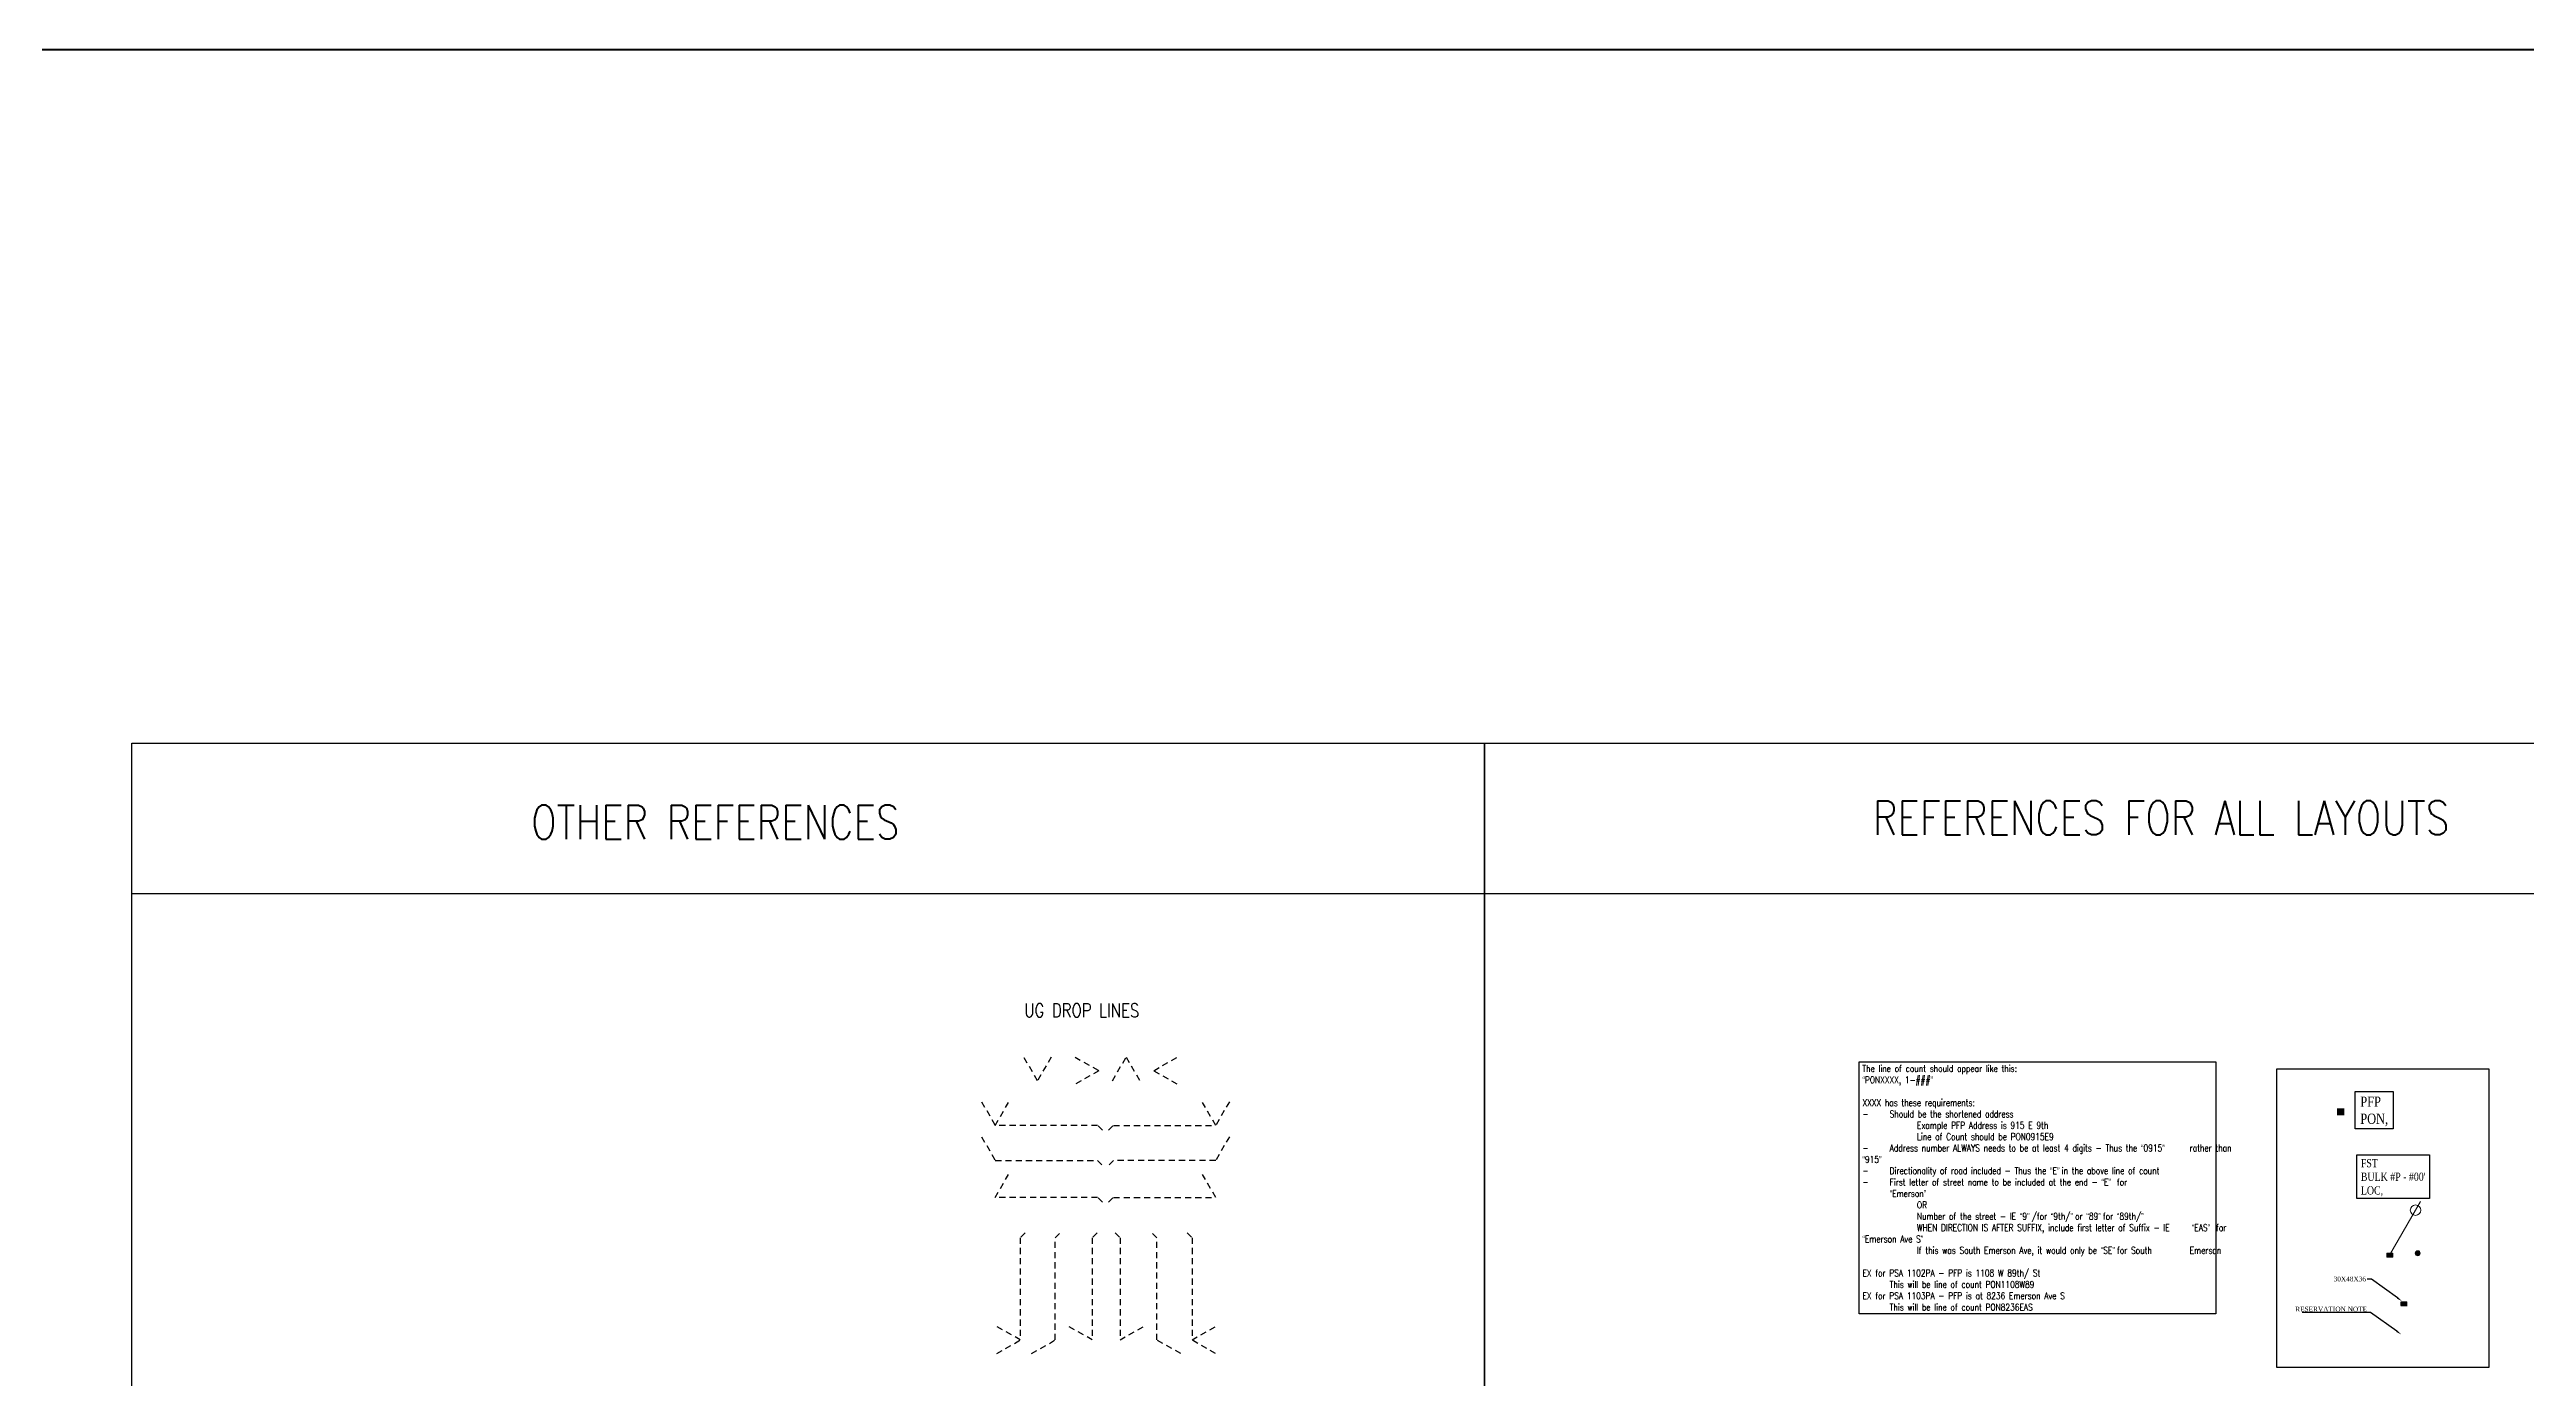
# Model space of a CAD drawing. Header units: feet. Extents: x 865220 to 2821149, y -2240498 to 944432.
# Drawn here: x 2811171 to 2812987, y 930722 to 931696 of the extents above; entities that cross this region are included whole.
import ezdxf
from ezdxf import colors
from ezdxf.entities.mleader import LeaderData, LeaderLine
from ezdxf.enums import TextEntityAlignment as Align
from ezdxf.math import Vec2, Vec3

# ---------------------------------------------------------------- set-up
doc = ezdxf.new("R2010")
doc.units = ezdxf.units.FT
doc.header["$LTSCALE"] = 0.015
doc.header["$MEASUREMENT"] = 0
doc.set_wipeout_variables(frame=1)
doc.linetypes.add('DASHED', pattern=[5, 3, -2])
for name, color, linetype in [('DETAIL', 7, 'Continuous'), ('DROP BURIED', 7, 'DASHED'), ('PROP_TEL', 6, 'Continuous'), ('TELEPHONE STRUCT-PROP', 6, 'Continuous'), ('TERMINALS', 7, 'Continuous')]:
    doc.layers.add(name, color=color, linetype=linetype)
doc.layers.add('RUNNING LINE (UNDERGROUND)', color=10, linetype='Continuous', lineweight=40)
doc.layers.add('WORK BOUNDARY', color=110, linetype='Continuous', lineweight=40)
doc.layers.add('TEMPLATE REFERENCE', color=2, linetype='Continuous', plot=False)
doc.styles.add('Dimensions 100', font='arial.ttf')
doc.styles.add('RS332', font='romans.shx', dxfattribs={"width": 0.8})
doc.styles.add('SIMPLEX', font='times.ttf', dxfattribs={"width": 0.8})
doc.styles.get("Standard").update_dxf_attribs({"font": 'times.ttf'})
doc.styles.add('Utilities', font='arial.ttf', dxfattribs={"height": 2.5})

# ---------------------------------------------------------------- blocks, each defined once
blk = doc.blocks.new('TERMINAL')
at = {"lineweight": 5, "ltscale": 0.5, "flags": 128}
blk.add_lwpolyline([(-0.1, -0.6), (-0.1, 44.8)], dxfattribs=at)
at = {"lineweight": 5, "ltscale": 0.5}
blk.add_circle((-0.1, 37.6), 3.83, dxfattribs=at)
blk = doc.blocks.new('PFP')
at = {"color": 6}
blk.add_wipeout([(-0.121, 0.121), (0.121, 0.121), (0.121, -0.121), (-0.121, -0.121)], dxfattribs=at)
at = {"ltscale": 40, "true_color": 0xffffff}
h = blk.add_hatch(color=7, dxfattribs=at)
h.dxf.hatch_style = 1
h.paths.add_polyline_path([(-0.121, -0.121), (0.121, -0.121), (0.121, 0.121), (-0.121, 0.121)])
at = {"layer": 'RUNNING LINE (UNDERGROUND)', "color": 6, "lineweight": 0, "const_width": 0.0181, "flags": 128}
blk.add_lwpolyline([(-0.121, 0.121), (0.121, 0.121), (0.121, -0.121), (-0.121, -0.121)], close=True, dxfattribs=at)
at = {"layer": 'RUNNING LINE (UNDERGROUND)', "color": 18, "lineweight": 0, "true_color": 0x000000, "const_width": 0.0181, "flags": 128}
for points in [[(-0.084, -0.084), (0.084, 0.084)], [(-0.084, 0.084), (0.084, -0.084)]]:
    blk.add_lwpolyline(points, dxfattribs=at)
blk = doc.blocks.new('NEW HH')
at = {"ltscale": 40, "true_color": 0xffffff}
h = blk.add_hatch(color=7, dxfattribs=at)
h.dxf.hatch_style = 1
h.paths.add_polyline_path([(-0.061, -0.031, 0.414214), (-0.046, -0.046), (0.046, -0.046, 0.414214), (0.061, -0.031), (0.061, 0.031, 0.414214), (0.046, 0.046), (-0.046, 0.046, 0.414214), (-0.061, 0.031)])
at = {"layer": 'RUNNING LINE (UNDERGROUND)', "color": 6, "lineweight": 0, "const_width": 0.005, "flags": 128}
blk.add_lwpolyline([(-0.061, 0.031), (-0.061, -0.031, 0.414214), (-0.046, -0.046), (0.046, -0.046, 0.414214), (0.061, -0.031), (0.061, 0.031, 0.414214), (0.046, 0.046), (-0.046, 0.046, 0.414214)], format="xyb", close=True, dxfattribs=at)
at = {"layer": 'TELEPHONE STRUCT-PROP', "color": 18, "true_color": 0x000000, "style": 'Utilities'}
blk.add_text('HH', height=0.05, dxfattribs=at).set_placement((0, 0), align=Align.MIDDLE_CENTER)
blk = doc.blocks.new('Proposed FlowerPot')
at = {"lineweight": 5, "ltscale": 100, "true_color": 0xffffff}
h = blk.add_hatch(color=7, dxfattribs=at)
h.dxf.hatch_style = 1
h.paths.add_polyline_path([(-0.06, 0, 0.414214), (0, -0.06, 0.414214), (0.06, 0, 0.414214), (0, 0.06, 0.414214)])
at = {"lineweight": 5, "ltscale": 100}
blk.add_circle((0, 0), 0.0604, dxfattribs=at)
at = {"layer": 'RUNNING LINE (UNDERGROUND)', "color": 6, "lineweight": 5, "const_width": 0.00907, "flags": 128}
blk.add_lwpolyline([(-0.06, 0, -0.414214), (0, 0.06, -0.414214), (0.06, 0, -0.414214), (0, -0.06, -0.414214), (-0.06, 0)], format="xyb", dxfattribs=at)
at = {"color": 18, "linetype": 'ByBlock', "lineweight": 5, "ltscale": 100, "true_color": 0x000000, "style": 'Dimensions 100'}
blk.add_text('F', height=0.0744, dxfattribs=at).set_placement((-0.029, -0.037))

msp = doc.modelspace()

# ---------------------------------------------------------------- linework, layer by layer
at = {"layer": 'DROP BURIED', "ltscale": 100}
for points in [[(2811905.5, 930957.4), (2811895.5, 930940), (2811885.5, 930957.4)], [(2811923, 930957.4), (2811940.4, 930947.4), (2811923, 930937.4)], [(2811950.5, 930940), (2811960.5, 930957.4), (2811970.5, 930940)], [(2811998, 930937.4), (2811980.7, 930947.4), (2811998, 930957.4)], [(2811854.5, 930924.6), (2811864.5, 930907.3), (2811874.5, 930924.6)], [(2812036.2, 930924.6), (2812026.2, 930907.3), (2812016.2, 930924.6)], [(2811854.5, 930899), (2811864.5, 930881.6), (2811939.5, 930881.6), (2811943.1, 930878.1)], [(2811943.1, 930903.7), (2811939.5, 930907.3), (2811864.5, 930907.3)], [(2811947.6, 930903.7), (2811951.2, 930907.3), (2812026.2, 930907.3)], [(2812036.2, 930899), (2812026.2, 930881.6), (2811951.2, 930881.6), (2811947.6, 930878.1)], [(2811943.1, 930850.9), (2811939.5, 930854.5), (2811864.5, 930854.5), (2811874.5, 930871.8)], [(2811947.6, 930850.9), (2811951.2, 930854.5), (2812026.2, 930854.5), (2812016.2, 930871.8)], [(2811886.4, 930828.4), (2811882.9, 930824.9), (2811882.9, 930749.9)], [(2811891.2, 930739.9), (2811908.5, 930749.9), (2811908.5, 930824.9), (2811912.1, 930828.4)], [(2811939.2, 930828.4), (2811935.7, 930824.9), (2811935.7, 930749.9), (2811918.4, 930759.9)], [(2811952.4, 930828.4), (2811956, 930824.9), (2811956, 930749.9), (2811973.3, 930759.9)], [(2812000.5, 930739.9), (2811983.1, 930749.9), (2811983.1, 930824.9), (2811979.6, 930828.4)], [(2812005.2, 930828.4), (2812008.8, 930824.9), (2812008.8, 930749.9)], [(2811865.6, 930739.9), (2811882.9, 930749.9), (2811865.6, 930759.9)], [(2812026.1, 930739.9), (2812008.8, 930749.9), (2812026.1, 930759.9)]]:
    msp.add_lwpolyline(points, dxfattribs=at)
at = {"layer": 'TEMPLATE REFERENCE'}
msp.add_line((2811231.3, 931077.3), (2814206.9, 931077.3), dxfattribs=at)
for points in [[(2811231.3, 931187.5), (2812223.2, 931187.5), (2812223.2, 930248.8), (2811231.3, 930248.8)], [(2812223.2, 931187.5), (2813215.1, 931187.5), (2813215.1, 930248.8), (2812223.2, 930248.8)]]:
    msp.add_lwpolyline(points, close=True, dxfattribs=at)
at = {"layer": 'WORK BOUNDARY', "lineweight": 50}
msp.add_lwpolyline([(2808947.1, 931696.3), (2821148.9, 931696.3), (2821148.9, 927795.7), (2808947.1, 927795.7)], close=True, dxfattribs=at)

# ---------------------------------------------------------------- block references
for name, p, xscale, yscale, zscale in [('NEW HH', (2812887.2, 930812.1), 40, 40, 40), ('Proposed FlowerPot', (2812907.6, 930813.5), 30, 30, 30)]:
    msp.add_blockref(name, p, dxfattribs=dict(xscale=xscale, yscale=yscale, zscale=zscale))
at = {"layer": 'TERMINALS', "ltscale": 0.5, "rotation": 329.9999999999999}
msp.add_blockref('TERMINAL', (2812887.3, 930812.5), dxfattribs=at)

# ---------------------------------------------------------------- texts
at = {"layer": 'TEMPLATE REFERENCE', "style": 'RS332', "width": 0.8}
for s, height, p in [('OTHER REFERENCES', 25, (2811524.1, 931117.2)), ('REFERENCES FOR ALL LAYOUTS', 25, (2812508.1, 931120.3)), ('UG DROP LINES', 10, (2811885.8, 930986.6))]:
    msp.add_text(s, height=height, dxfattribs=at).set_placement(p)

# ---------------------------------------------------------------- next in the draw order: texts
at = {"layer": 'TEMPLATE REFERENCE', "insert": (2812500.4, 930951.5), "char_height": 5, "width": 256.758, "attachment_point": 1, "style": 'RS332', "bg_fill": 19, "box_fill_scale": 1.5, "bg_fill_color": 256, "bg_fill_transparency": 0}
msp.add_mtext('The line of count should appear like this:\\P{\\fArial|b0|i0|c0|p34;“}PONXXXX, 1-###{\\fArial|b0|i0|c0|p34;”\\P\\P}XXXX has these requirements:\\P-^IShould be the shortened address \\P^I^IExample PFP Address is 915 E 9th             \\P^I^ILine of Count should be PON0915E9\\P-^IAddress number ALWAYS needs to be at least 4 digits - Thus the {\\fArial|b0|i0|c0|p34;“}0915{\\fArial|b0|i0|c0|p34;” }^Irather than {\\fArial|b0|i0|c0|p34;“}915{\\fArial|b0|i0|c0|p34;”\\P}-^IDirectionality of road included - Thus the {\\fArial|b0|i0|c0|p34;“}E{\\fArial|b0|i0|c0|p34;” }in the above line of count\\P-^IFirst letter of street name to be included at the end - {\\fArial|b0|i0|c0|p34;“}E{\\fArial|b0|i0|c0|p34;” } for\\P^I{\\fArial|b0|i0|c0|p34;“}Emerson{\\fArial|b0|i0|c0|p34;”} \\P^I^IOR\\P^I^INumber of the street - IE {\\fArial|b0|i0|c0|p34;“}9{\\fArial|b0|i0|c0|p34;” }/for {\\fArial|b0|i0|c0|p34;“}9th/{\\fArial|b0|i0|c0|p34;” }or {\\fArial|b0|i0|c0|p34;“}89{\\fArial|b0|i0|c0|p34;” }for {\\fArial|b0|i0|c0|p34;“}89th/{\\fArial|b0|i0|c0|p34;”\\P}^I^IWHEN DIRECTION IS AFTER SUFFIX, include first letter of Suffix - IE {\\fArial|b0|i0|c0|p34;^I^I“}EAS{\\fArial|b0|i0|c0|p34;” }^Ifor {\\fArial|b0|i0|c0|p34;“}Emerson Ave S{\\fArial|b0|i0|c0|p34;”\\P}^I^IIf this was South Emerson Ave, it would only be {\\fArial|b0|i0|c0|p34;“}SE{\\fArial|b0|i0|c0|p34;” }for South ^I^IEmerson\\P\\PEX for PSA 1102PA - PFP is 1108 W 89th/ St\\P^IThis will be line of count PON1108W89\\PEX for PSA 1103PA - PFP is at 8236 Emerson Ave S\\P^IThis will be line of count PON8236EAS', dxfattribs=at)
at = {"layer": 'TERMINALS', "ltscale": 0.5, "insert": (2812865.9, 930882.6), "char_height": 6, "attachment_point": 1, "style": 'SIMPLEX', "bg_fill": 19, "box_fill_scale": 1.5, "bg_fill_color": 256, "bg_fill_transparency": 0}
msp.add_mtext("FST\\PBULK #P - #00'\\PLOC,", dxfattribs=at)

# ---------------------------------------------------------------- next in the draw order: linework, layer by layer
at = {"layer": 'TEMPLATE REFERENCE', "ltscale": 1.5}
msp.add_lwpolyline([(2812804.3, 930948.8), (2812959.8, 930948.8), (2812959.8, 930729.7), (2812804.3, 930729.7)], close=True, dxfattribs=at)

# ---------------------------------------------------------------- next in the draw order: block references
at = {"layer": 'PROP_TEL', "xscale": 20, "yscale": 20, "zscale": 20}
msp.add_blockref('PFP', (2812851.1, 930917.3), dxfattribs=at)

# ---------------------------------------------------------------- next in the draw order: leaders
at = {"layer": 'DETAIL', "ltscale": 5}
ml = msp.add_multileader_mtext('Standard', dxfattribs=at)
ml.set_content('30X48X36', color=256)
ml.set_leader_properties()
ml.build(insert=Vec2(0, 0))
ml.multileader.update_dxf_attribs({"has_text_frame": 1, "text_left_attachment_type": 2, "text_right_attachment_type": 2, "dogleg_length": 3})
ctx = ml.context
ctx.base_point, ctx.char_height, ctx.landing_gap_size, ctx.plane_origin = Vec3(2812845.1, 930794.6), 3.5, 1.5, Vec3(2812920.3, 930811.4)
ctx.left_attachment, ctx.right_attachment, ctx.text_align_type = 2, 2, 1
notes = []
notes.append((ctx, [(0, (1, 1, 0), (2812873.6, 930794.6), (-1, 0), 3, [(0, [(2812896, 930778.4)], 0, [])])]))
ctx.mtext.insert, ctx.mtext.alignment, ctx.mtext.flow_direction = Vec3(2812857.8, 930796.4), 2, 5
ctx.mtext.has_bg_fill, ctx.mtext.bg_color, ctx.mtext.bg_scale_factor, ctx.mtext.bg_transparency, ctx.mtext.use_window_bg_color = 1, -1027028792, 1.5, 0, 1
for ctx, leaders in notes:
    for number, flags, end, landing, length, lines in leaders:
        leader = LeaderData()
        leader.index, (leader.has_last_leader_line, leader.has_dogleg_vector, leader.attachment_direction) = number, flags
        leader.last_leader_point, leader.dogleg_vector, leader.dogleg_length = Vec3(end), Vec3(landing), length
        for number, points, colour, breaks in lines:
            line = LeaderLine()
            line.index, line.vertices, line.color, line.breaks = number, Vec3.list(points), colors.encode_raw_color(colour), breaks
            leader.lines.append(line)
        ctx.leaders.append(leader)

# ---------------------------------------------------------------- next in the draw order: block references
at = {"xscale": 40, "yscale": 40, "zscale": 40}
msp.add_blockref('NEW HH', (2812897.5, 930776.4), dxfattribs=at)

# ---------------------------------------------------------------- next in the draw order: texts
at = {"layer": 'PROP_TEL', "ltscale": 0.5, "insert": (2812865.5, 930928.4), "char_height": 7.5, "attachment_point": 1, "style": 'SIMPLEX', "bg_fill": 19, "box_fill_scale": 1.5, "bg_fill_color": 256, "bg_fill_transparency": 0}
msp.add_mtext('PFP\\PPON,', dxfattribs=at)

# ---------------------------------------------------------------- next in the draw order: leaders
at = {"layer": 'DETAIL', "ltscale": 5}
ml = msp.add_multileader_mtext('Standard', dxfattribs=at)
ml.set_content('RESERVATION NOTE', color=256)
ml.set_leader_properties()
ml.build(insert=Vec2(0, 0))
ml.multileader.update_dxf_attribs({"text_left_attachment_type": 5, "text_right_attachment_type": 5, "dogleg_length": 3})
ctx = ml.context
ctx.base_point, ctx.char_height, ctx.landing_gap_size, ctx.plane_origin = Vec3(2812816.3, 930770.1), 3.5, 1.5, Vec3(2812919.7, 930786.9)
ctx.left_attachment, ctx.right_attachment = 5, 5
notes = []
notes.append((ctx, [(0, (1, 1, 0), (2812873, 930770.1), (-1, 0), 3, [(0, [(2812895.5, 930754)], 0, [])])]))
ctx.mtext.insert, ctx.mtext.flow_direction = Vec3(2812817.8, 930774.3), 5
ctx.mtext.has_bg_fill, ctx.mtext.bg_color, ctx.mtext.bg_scale_factor, ctx.mtext.bg_transparency, ctx.mtext.use_window_bg_color = 1, -1027028792, 1.5, 0, 1
for ctx, leaders in notes:
    for number, flags, end, landing, length, lines in leaders:
        leader = LeaderData()
        leader.index, (leader.has_last_leader_line, leader.has_dogleg_vector, leader.attachment_direction) = number, flags
        leader.last_leader_point, leader.dogleg_vector, leader.dogleg_length = Vec3(end), Vec3(landing), length
        for number, points, colour, breaks in lines:
            line = LeaderLine()
            line.index, line.vertices, line.color, line.breaks = number, Vec3.list(points), colors.encode_raw_color(colour), breaks
            leader.lines.append(line)
        ctx.leaders.append(leader)

doc.saveas('drawing.dxf')
